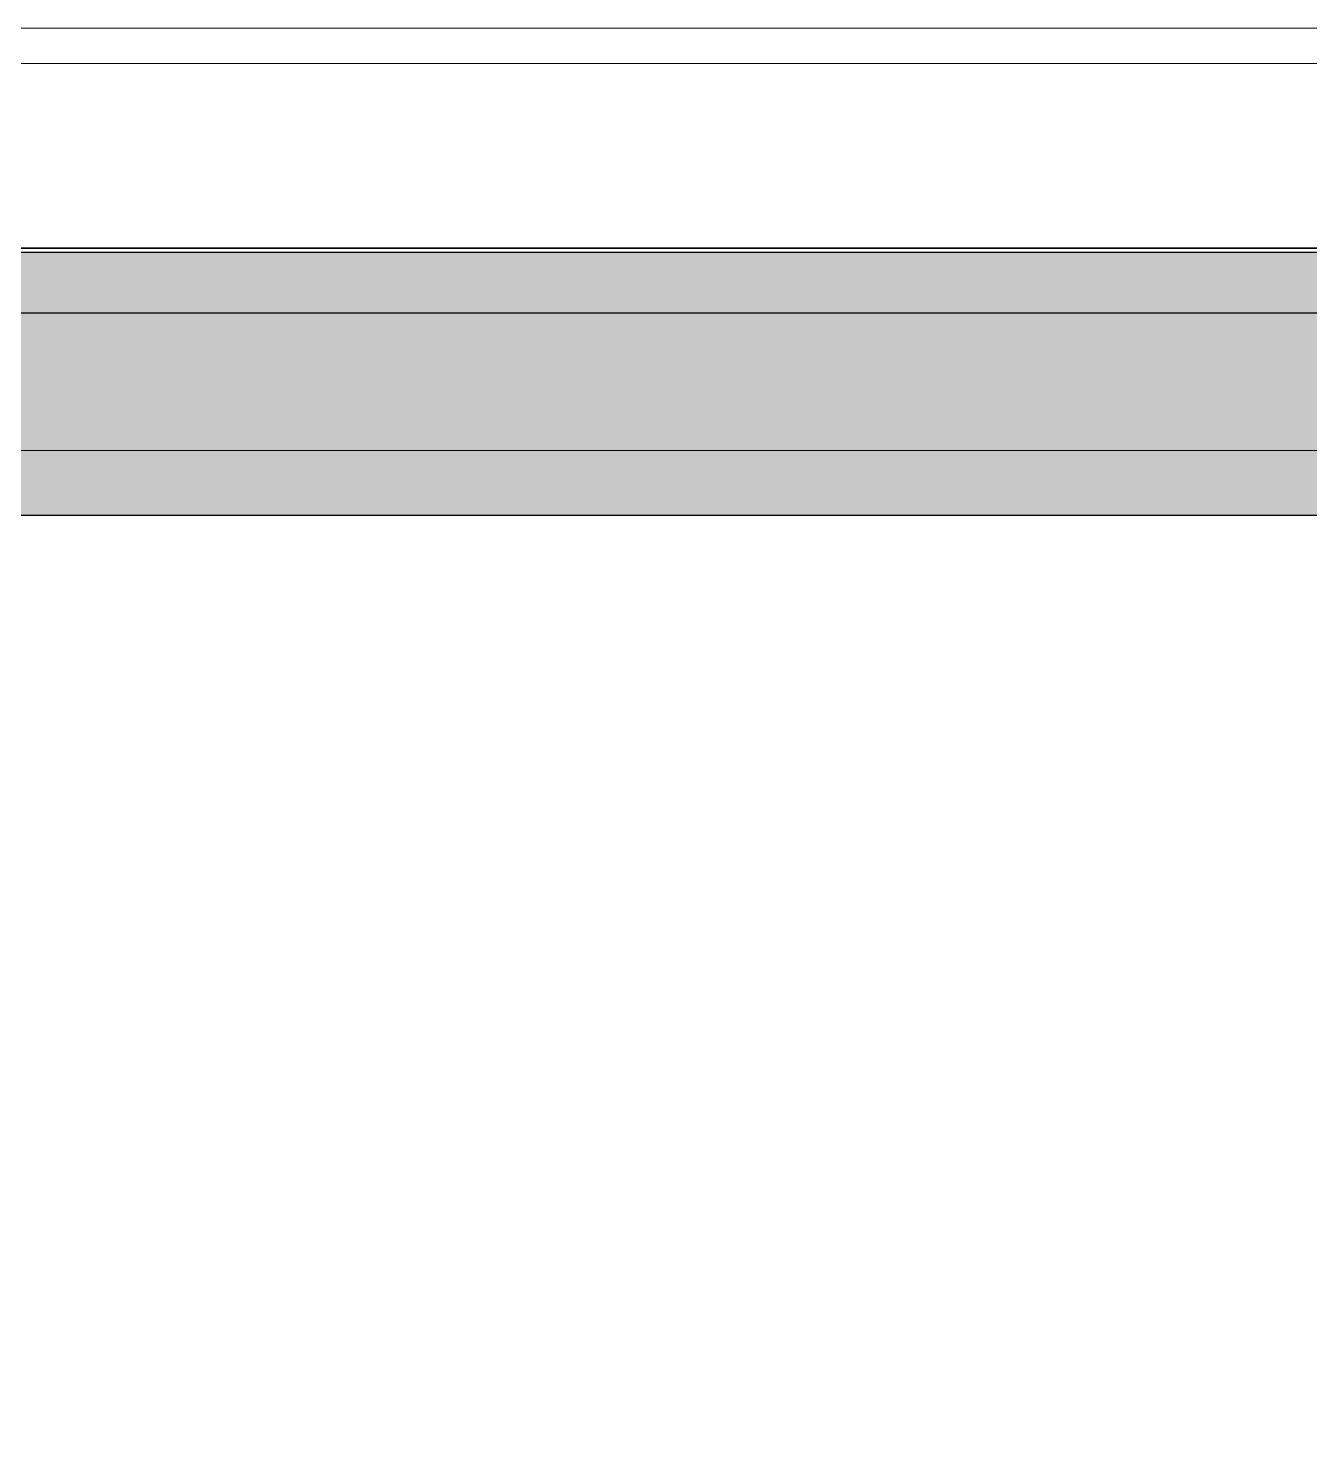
# Model space of a CAD drawing. Header units: millimetres. Extents: x 4003075 to 5615882, y 1445368 to 2591247.
# Drawn here: x 5453036 to 5453670, y 2457279 to 2457976 of the extents above; entities that cross this region are included whole.
import ezdxf

# ---------------------------------------------------------------- set-up
doc = ezdxf.new("R2010")
doc.units = ezdxf.units.MM
doc.layers.add('XR-평면도$0$A-ELEV-LIN2', color=9, linetype='Continuous', lineweight=25)
doc.layers.add('XR-평면도$0$A-ELEV-LIN3', color=9, linetype='Continuous', lineweight=18)
doc.layers.add('XR-평면도$0$A-ELEV-PATT', color=9, linetype='Continuous')

# ---------------------------------------------------------------- blocks, each defined once
blk = doc.blocks.new('XR-평면도$0$범퍼_1')
at = {"layer": 'XR-평면도$0$A-ELEV-PATT', "ltscale": 0.002}
h = blk.add_hatch(dxfattribs=at)
h.set_pattern_fill('AR-SAND', color=256, angle=180, style=0)
h.set_pattern_definition([(217.5, (21376290.81, -50954928.292), (1.600031296, -48.941323733), [0, -38.608, 0, -43.18, 0, -41.275]), (187.5, (21376290.81, -50954928.29), (-44.95232831, -71.68251006), [0, -20.828, 0, -34.798, 0, -13.335]), (147.5, (21376322.05, -50954928.292), (-79.099237024, -0.143718468), [0, -12.7, 0, -45.72, 0, -59.69]), (137.5, (21376322.05, -50954928.29), (-76.35564525, -22.292932326), [0, -6.35, 0, -29.972, 0, -34.29])])
edge = h.paths.add_edge_path()
edge.add_arc((-4693.67, 123.67), 8.33, 90, 180)
edge.add_line((-4702, 123.67), (-4702, 32))
edge.add_line((-4702, 32), (5694, 32))
edge.add_line((5694, 32), (5694, 123.67))
edge.add_arc((5685.67, 123.67), 8.33, 0, 90)
edge.add_line((5685.67, 132), (-4693.67, 132))
h = blk.add_hatch(dxfattribs=at)
h.set_pattern_fill('AR-HBONE', color=256, scale=0.1, angle=180, style=0)
h.set_pattern_definition([(225, (21375357.164, -50954683.464), (-1e-14, -14.3684097937), [30.48, -10.16]), (315, (21375349.98, -50954690.648), (-1e-14, -14.3684097937), [30.48, -10.16])])
h.paths.add_polyline_path([(-4702, 32), (5694, 32), (5694, 2), (-4702, 2)])
at = {"layer": 'XR-평면도$0$A-ELEV-PATT'}
for p, q in [((-4693.67, 132), (5685.67, 132)), ((-4702, 32), (5694, 32))]:
    blk.add_line(p, q, dxfattribs=at)
at = {"layer": 'XR-평면도$0$A-ELEV-PATT', "ltscale": 0.002}
blk.add_lwpolyline([(5694, 52), (5696, 52), (5696, 0), (-4704, 0), (-4704, 52), (-4702, 52), (-4702, 2), (5694, 2)], close=True, dxfattribs=at)
at = {"layer": 'XR-평면도$0$A-ELEV-PATT'}
blk.add_lwpolyline([(-4702, 32), (-4702, 2), (5694, 2), (5694, 32)], dxfattribs=at)
blk = doc.blocks.new('XR-평면도$0$스크린+범퍼_기준층(210318)')
at = {"layer": 'XR-평면도$0$A-ELEV-LIN3', "linetype": 'Continuous'}
blk.add_lwpolyline([(408.75, -619.5), (408.75, -10380.5), (391.25, -10380.5), (391.25, -619.5)], dxfattribs=at)
at = {"rotation": 270}
blk.add_blockref('XR-평면도$0$범퍼_1', (500, -5004), dxfattribs=at)

msp = doc.modelspace()

# ---------------------------------------------------------------- linework, layer by layer
at = {"layer": 'XR-평면도$0$A-ELEV-LIN2'}
for p, q in [((5444075.04, 2457867.56), (5454075.04, 2457867.56)), ((5444075.05, 2457867.56), (5454075.05, 2457867.56)), ((5444075.05, 2457867.56), (5454075.05, 2457867.56))]:
    msp.add_line(p, q, dxfattribs=at)
at = {"layer": 'XR-평면도$0$A-ELEV-LIN3'}
for points in [[(5363175.04, 2444567.56), (5364575.04, 2444567.56), (5364575.04, 2445467.56), (5377025.04, 2445467.56), (5377025.04, 2444867.56), (5378125.04, 2444867.56), (5378125.04, 2446367.56), (5377025.04, 2446367.56), (5377025.04, 2457867.56), (5433125.04, 2457867.56), (5433125.04, 2446367.56), (5432025.04, 2446367.56), (5432025.04, 2444867.56), (5433125.04, 2444867.56), (5433125.04, 2445467.56), (5443025.04, 2445467.56), (5443025.04, 2444867.56), (5444125.04, 2444867.56), (5444125.04, 2446367.56), (5443025.04, 2446367.56), (5443025.04, 2457867.56), (5483675.04, 2457867.56)], [(5363175.05, 2445967.56), (5363175.05, 2444567.56), (5364575.05, 2444567.56), (5364575.05, 2445467.56), (5377025.05, 2445467.56), (5377025.05, 2444867.56), (5378125.05, 2444867.56), (5378125.05, 2446367.56), (5377025.05, 2446367.56), (5377025.05, 2457867.56), (5433125.05, 2457867.56), (5433125.05, 2446367.56), (5432025.05, 2446367.56), (5432025.05, 2444867.56), (5433125.05, 2444867.56), (5433125.05, 2445467.56), (5443025.05, 2445467.56), (5443025.05, 2444867.56), (5444125.05, 2444867.56), (5444125.05, 2446367.56), (5443025.05, 2446367.56), (5443025.05, 2457867.56), (5483675.05, 2457867.56)], [(5363175.05, 2445967.56), (5363175.05, 2444567.56), (5364575.05, 2444567.56), (5364575.05, 2445467.56), (5377025.05, 2445467.56), (5377025.05, 2444867.56), (5378125.05, 2444867.56), (5378125.05, 2446367.56), (5377025.05, 2446367.56), (5377025.05, 2457867.56), (5433125.05, 2457867.56), (5433125.05, 2446367.56), (5432025.05, 2446367.56), (5432025.05, 2444867.56), (5433125.05, 2444867.56), (5433125.05, 2445467.56), (5443025.05, 2445467.56), (5443025.05, 2444867.56), (5444125.05, 2444867.56), (5444125.05, 2446367.56), (5443025.05, 2446367.56), (5443025.05, 2457867.56), (5483675.05, 2457867.56)], [(5363075.04, 2444467.56), (5364675.04, 2444467.56), (5364675.04, 2445367.56), (5376925.04, 2445367.56), (5376925.04, 2444767.56), (5378225.04, 2444767.56), (5378225.04, 2446467.56), (5377125.04, 2446467.56), (5377125.04, 2457767.56), (5433025.04, 2457767.56), (5433025.04, 2446467.56), (5431925.04, 2446467.56), (5431925.04, 2444767.56), (5433225.04, 2444767.56), (5433225.04, 2445367.56), (5442925.04, 2445367.56), (5442925.04, 2444767.56), (5444225.04, 2444767.56), (5444225.04, 2446467.56), (5443125.04, 2446467.56), (5443125.04, 2457767.56), (5483575.04, 2457767.56)], [(5363075.05, 2444467.56), (5364675.05, 2444467.56), (5364675.05, 2445367.56), (5376925.05, 2445367.56), (5376925.05, 2444767.56), (5378225.05, 2444767.56), (5378225.05, 2446467.56), (5377125.05, 2446467.56), (5377125.05, 2457767.56), (5433025.05, 2457767.56), (5433025.05, 2446467.56), (5431925.05, 2446467.56), (5431925.05, 2444767.56), (5433225.05, 2444767.56), (5433225.05, 2445367.56), (5442925.05, 2445367.56), (5442925.05, 2444767.56), (5444225.05, 2444767.56), (5444225.05, 2446467.56), (5443125.05, 2446467.56), (5443125.05, 2457767.56), (5483575.05, 2457767.56)], [(5363075.05, 2444467.56), (5364675.05, 2444467.56), (5364675.05, 2445367.56), (5376925.05, 2445367.56), (5376925.05, 2444767.56), (5378225.05, 2444767.56), (5378225.05, 2446467.56), (5377125.05, 2446467.56), (5377125.05, 2457767.56), (5433025.05, 2457767.56), (5433025.05, 2446467.56), (5431925.05, 2446467.56), (5431925.05, 2444767.56), (5433225.05, 2444767.56), (5433225.05, 2445367.56), (5442925.05, 2445367.56), (5442925.05, 2444767.56), (5444225.05, 2444767.56), (5444225.05, 2446467.56), (5443125.05, 2446467.56), (5443125.05, 2457767.56), (5483575.05, 2457767.56)]]:
    msp.add_lwpolyline(points, dxfattribs=at)

# ---------------------------------------------------------------- block references
at = {"xscale": -1, "rotation": 90}
for p in [(5443575.04, 2458367.56), (5443575.05, 2458367.56), (5443575.05, 2458367.56)]:
    msp.add_blockref('XR-평면도$0$스크린+범퍼_기준층(210318)', p, dxfattribs=at)

doc.saveas('drawing.dxf')
